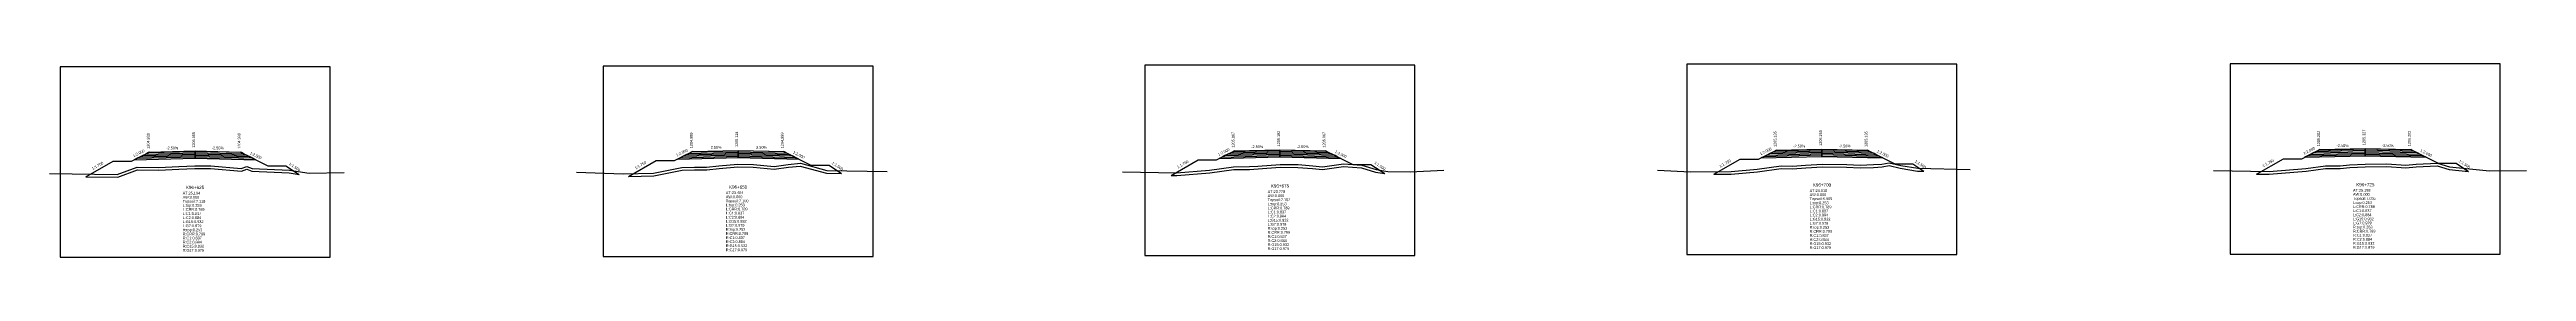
# Model space of a CAD drawing. Extents: x -7 to 78429, y 1189 to 1262.
# Drawn here: x 26645.6 to 26918.1, y 1193.3 to 1214.7 of the extents above; entities that cross this region are included whole.
import ezdxf
from ezdxf.enums import TextEntityAlignment as Align

# ---------------------------------------------------------------- set-up
doc = ezdxf.new("R2010")
doc.units = 0

msp = doc.modelspace()

# ---------------------------------------------------------------- linework, layer by layer
at = {"layer": 'A4_BORDER', "color": 7}
for points in [[(26646.783, 1193.349), (26676.483, 1193.349), (26676.483, 1214.349), (26646.783, 1214.349), (26646.783, 1193.349)], [(26706.524, 1193.395), (26736.224, 1193.395), (26736.224, 1214.395), (26706.524, 1214.395), (26706.524, 1193.395)], [(26766.131, 1193.516), (26795.831, 1193.516), (26795.831, 1214.516), (26766.131, 1214.516), (26766.131, 1193.516)], [(26825.75, 1193.63), (26855.45, 1193.63), (26855.45, 1214.63), (26825.75, 1214.63), (26825.75, 1193.63)], [(26885.52, 1193.657), (26915.22, 1193.657), (26915.22, 1214.657), (26885.52, 1214.657), (26885.52, 1193.657)]]:
    msp.add_lwpolyline(points, dxfattribs=at)
at = {"layer": 'CLEAR_GROUND', "color": 8}
for points in [[(26649.604, 1202.199), (26653.138, 1202.153), (26655.318, 1202.956), (26657.644, 1202.938), (26659.852, 1203.049), (26661.627, 1203.124), (26663.348, 1203.132), (26666.736, 1202.83), (26667.328, 1203.031), (26667.864, 1202.83), (26671.991, 1202.638), (26673.079, 1202.466)], [(26709.304, 1202.245), (26712.104, 1202.323), (26715.229, 1202.933), (26716.593, 1202.978), (26717.926, 1202.956), (26719.296, 1203.12), (26721.334, 1203.287), (26723.041, 1203.255), (26725.356, 1203.054), (26726.902, 1203.282), (26728.201, 1203.389), (26731.102, 1202.609), (26732.76, 1202.575)], [(26769.004, 1202.366), (26769.624, 1202.358), (26773.268, 1202.642), (26775.888, 1203.022), (26777.625, 1203.028), (26778.568, 1203.084), (26781.001, 1203.271), (26782.952, 1203.244), (26784.561, 1203.121), (26785.667, 1203.016), (26787.98, 1203.344), (26789.942, 1203.208), (26791.488, 1202.707), (26792.501, 1202.554)], [(26828.704, 1202.48), (26830.615, 1202.496), (26833.498, 1202.745), (26836.114, 1203.126), (26837.368, 1203.082), (26838.823, 1203.207), (26840.648, 1203.289), (26843.312, 1203.265), (26844.798, 1203.182), (26846.285, 1203.246), (26847.217, 1203.314), (26847.997, 1203.433), (26849.213, 1203.164), (26851.114, 1202.843), (26851.815, 1202.825)], [(26888.404, 1202.507), (26889.791, 1202.477), (26893.854, 1202.816), (26895.995, 1203.122), (26897.617, 1203.102), (26898.669, 1203.214), (26900.345, 1203.306), (26902.731, 1203.327), (26904.816, 1203.179), (26905.976, 1203.316), (26908.273, 1203.417), (26909.577, 1203.008), (26911.72, 1202.802)]]:
    msp.add_lwpolyline(points, dxfattribs=at)
at = {"layer": 'DESIGN_ROAD_TRIMMED', "color": 1}
for points in [[(26649.604, 1202.199), (26652.633, 1203.93), (26654.633, 1203.93), (26656.633, 1204.93), (26656.633, 1204.93), (26656.528, 1204.877), (26656.528, 1204.877), (26656.212, 1204.719), (26656.212, 1204.719), (26655.896, 1204.562), (26655.896, 1204.562), (26655.581, 1204.404), (26655.581, 1204.404), (26655.265, 1204.246), (26655.265, 1204.246), (26654.949, 1204.088), (26661.633, 1204.255), (26661.633, 1204.405), (26661.633, 1204.405), (26661.633, 1204.555), (26661.633, 1204.555), (26661.633, 1204.705), (26661.633, 1204.705), (26661.633, 1204.855), (26661.633, 1204.855), (26661.633, 1205.005), (26661.633, 1205.005), (26661.633, 1205.055), (26661.633, 1205.055), (26661.633, 1205.055), (26661.633, 1205.055), (26661.633, 1205.055), (26661.633, 1205.005), (26661.633, 1205.005), (26661.633, 1204.855), (26661.633, 1204.855), (26661.633, 1204.705), (26661.633, 1204.705), (26661.633, 1204.555), (26661.633, 1204.555), (26661.633, 1204.405), (26661.633, 1204.405), (26661.633, 1204.255), (26668.317, 1204.088), (26668.002, 1204.246), (26668.002, 1204.246), (26667.686, 1204.404), (26667.686, 1204.404), (26667.37, 1204.562), (26667.37, 1204.562), (26667.054, 1204.719), (26667.054, 1204.719), (26666.739, 1204.877), (26666.739, 1204.877), (26666.633, 1204.93), (26666.633, 1204.93), (26669.633, 1203.43), (26671.633, 1203.43), (26673.079, 1202.466)], [(26709.304, 1202.245), (26712.374, 1203.999), (26714.374, 1203.999), (26716.374, 1204.999), (26716.374, 1204.999), (26716.269, 1204.946), (26716.269, 1204.946), (26715.953, 1204.788), (26715.953, 1204.788), (26715.637, 1204.631), (26715.637, 1204.631), (26715.321, 1204.473), (26715.321, 1204.473), (26715.006, 1204.315), (26715.006, 1204.315), (26714.69, 1204.157), (26721.374, 1204.324), (26721.374, 1204.474), (26721.374, 1204.474), (26721.374, 1204.624), (26721.374, 1204.624), (26721.374, 1204.774), (26721.374, 1204.774), (26721.374, 1204.924), (26721.374, 1204.924), (26721.374, 1205.074), (26721.374, 1205.074), (26721.374, 1205.124), (26721.374, 1205.124), (26721.374, 1205.124), (26721.374, 1205.124), (26721.374, 1205.124), (26721.374, 1205.074), (26721.374, 1205.074), (26721.374, 1204.924), (26721.374, 1204.924), (26721.374, 1204.774), (26721.374, 1204.774), (26721.374, 1204.624), (26721.374, 1204.624), (26721.374, 1204.474), (26721.374, 1204.474), (26721.374, 1204.324), (26728.058, 1204.157), (26727.742, 1204.315), (26727.742, 1204.315), (26727.427, 1204.473), (26727.427, 1204.473), (26727.111, 1204.631), (26727.111, 1204.631), (26726.795, 1204.788), (26726.795, 1204.788), (26726.479, 1204.946), (26726.479, 1204.946), (26726.374, 1204.999), (26726.374, 1204.999), (26729.374, 1203.499), (26731.374, 1203.499), (26732.76, 1202.575)], [(26769.004, 1202.366), (26771.981, 1204.067), (26773.981, 1204.067), (26775.981, 1205.067), (26775.981, 1205.067), (26775.876, 1205.014), (26775.876, 1205.014), (26775.56, 1204.856), (26775.56, 1204.856), (26775.245, 1204.699), (26775.245, 1204.699), (26774.929, 1204.541), (26774.929, 1204.541), (26774.613, 1204.383), (26774.613, 1204.383), (26774.297, 1204.225), (26780.981, 1204.392), (26780.981, 1204.542), (26780.981, 1204.542), (26780.981, 1204.692), (26780.981, 1204.692), (26780.981, 1204.842), (26780.981, 1204.842), (26780.981, 1204.992), (26780.981, 1204.992), (26780.981, 1205.142), (26780.981, 1205.142), (26780.981, 1205.192), (26780.981, 1205.192), (26780.981, 1205.192), (26780.981, 1205.192), (26780.981, 1205.192), (26780.981, 1205.142), (26780.981, 1205.142), (26780.981, 1204.992), (26780.981, 1204.992), (26780.981, 1204.842), (26780.981, 1204.842), (26780.981, 1204.692), (26780.981, 1204.692), (26780.981, 1204.542), (26780.981, 1204.542), (26780.981, 1204.392), (26787.666, 1204.225), (26787.35, 1204.383), (26787.35, 1204.383), (26787.034, 1204.541), (26787.034, 1204.541), (26786.718, 1204.699), (26786.718, 1204.699), (26786.403, 1204.856), (26786.403, 1204.856), (26786.087, 1205.014), (26786.087, 1205.014), (26785.981, 1205.067), (26785.981, 1205.067), (26788.981, 1203.567), (26790.981, 1203.567), (26792.501, 1202.554)], [(26828.704, 1202.48), (26831.6, 1204.135), (26833.6, 1204.135), (26835.6, 1205.135), (26835.6, 1205.135), (26835.495, 1205.082), (26835.495, 1205.082), (26835.179, 1204.924), (26835.179, 1204.924), (26834.863, 1204.767), (26834.863, 1204.767), (26834.548, 1204.609), (26834.548, 1204.609), (26834.232, 1204.451), (26834.232, 1204.451), (26833.916, 1204.293), (26840.6, 1204.46), (26840.6, 1204.61), (26840.6, 1204.61), (26840.6, 1204.76), (26840.6, 1204.76), (26840.6, 1204.91), (26840.6, 1204.91), (26840.6, 1205.06), (26840.6, 1205.06), (26840.6, 1205.21), (26840.6, 1205.21), (26840.6, 1205.26), (26840.6, 1205.26), (26840.6, 1205.26), (26840.6, 1205.26), (26840.6, 1205.26), (26840.6, 1205.21), (26840.6, 1205.21), (26840.6, 1205.06), (26840.6, 1205.06), (26840.6, 1204.91), (26840.6, 1204.91), (26840.6, 1204.76), (26840.6, 1204.76), (26840.6, 1204.61), (26840.6, 1204.61), (26840.6, 1204.46), (26847.285, 1204.293), (26846.969, 1204.451), (26846.969, 1204.451), (26846.653, 1204.609), (26846.653, 1204.609), (26846.337, 1204.767), (26846.337, 1204.767), (26846.021, 1204.924), (26846.021, 1204.924), (26845.706, 1205.082), (26845.706, 1205.082), (26845.6, 1205.135), (26845.6, 1205.135), (26848.6, 1203.635), (26850.6, 1203.635), (26851.815, 1202.825)], [(26888.404, 1202.507), (26891.37, 1204.202), (26893.37, 1204.202), (26895.37, 1205.202), (26895.37, 1205.202), (26895.265, 1205.149), (26895.265, 1205.149), (26894.949, 1204.991), (26894.949, 1204.991), (26894.633, 1204.834), (26894.633, 1204.834), (26894.317, 1204.676), (26894.317, 1204.676), (26894.002, 1204.518), (26894.002, 1204.518), (26893.686, 1204.36), (26900.37, 1204.527), (26900.37, 1204.677), (26900.37, 1204.677), (26900.37, 1204.827), (26900.37, 1204.827), (26900.37, 1204.977), (26900.37, 1204.977), (26900.37, 1205.127), (26900.37, 1205.127), (26900.37, 1205.277), (26900.37, 1205.277), (26900.37, 1205.327), (26900.37, 1205.327), (26900.37, 1205.327), (26900.37, 1205.327), (26900.37, 1205.327), (26900.37, 1205.277), (26900.37, 1205.277), (26900.37, 1205.127), (26900.37, 1205.127), (26900.37, 1204.977), (26900.37, 1204.977), (26900.37, 1204.827), (26900.37, 1204.827), (26900.37, 1204.677), (26900.37, 1204.677), (26900.37, 1204.527), (26907.054, 1204.36), (26906.738, 1204.518), (26906.738, 1204.518), (26906.423, 1204.676), (26906.423, 1204.676), (26906.107, 1204.834), (26906.107, 1204.834), (26905.791, 1204.991), (26905.791, 1204.991), (26905.475, 1205.149), (26905.475, 1205.149), (26905.37, 1205.202), (26905.37, 1205.202), (26908.37, 1203.702), (26910.37, 1203.702), (26911.72, 1202.802)]]:
    msp.add_lwpolyline(points, dxfattribs=at)
at = {"layer": 'FINISHED_ROAD', "color": 2}
for points in [[(26652.633, 1203.93), (26654.633, 1203.93), (26656.633, 1204.93), (26656.633, 1204.93), (26661.633, 1205.055), (26666.633, 1204.93), (26666.633, 1204.93), (26669.633, 1203.43), (26671.633, 1203.43)], [(26712.374, 1203.999), (26714.374, 1203.999), (26716.374, 1204.999), (26716.374, 1204.999), (26721.374, 1205.124), (26726.374, 1204.999), (26726.374, 1204.999), (26729.374, 1203.499), (26731.374, 1203.499)], [(26771.981, 1204.067), (26773.981, 1204.067), (26775.981, 1205.067), (26775.981, 1205.067), (26780.981, 1205.192), (26785.981, 1205.067), (26785.981, 1205.067), (26788.981, 1203.567), (26790.981, 1203.567)], [(26831.6, 1204.135), (26833.6, 1204.135), (26835.6, 1205.135), (26835.6, 1205.135), (26840.6, 1205.26), (26845.6, 1205.135), (26845.6, 1205.135), (26848.6, 1203.635), (26850.6, 1203.635)], [(26891.37, 1204.202), (26893.37, 1204.202), (26895.37, 1205.202), (26895.37, 1205.202), (26900.37, 1205.327), (26905.37, 1205.202), (26905.37, 1205.202), (26908.37, 1203.702), (26910.37, 1203.702)]]:
    msp.add_lwpolyline(points, dxfattribs=at)
at = {"layer": 'LAYER_0', "color": 4}
for points in [[(26656.633, 1204.93), (26656.528, 1204.877), (26661.633, 1205.005), (26661.633, 1205.055)], [(26716.374, 1204.999), (26716.269, 1204.946), (26721.374, 1205.074), (26721.374, 1205.124)], [(26775.981, 1205.067), (26775.876, 1205.014), (26780.981, 1205.142), (26780.981, 1205.192)], [(26835.6, 1205.135), (26835.495, 1205.082), (26840.6, 1205.21), (26840.6, 1205.26)], [(26895.37, 1205.202), (26895.265, 1205.149), (26900.37, 1205.277), (26900.37, 1205.327)]]:
    msp.add_lwpolyline(points, dxfattribs=at)
at = {"layer": 'LAYER_1', "color": 4}
for points in [[(26656.528, 1204.877), (26656.212, 1204.719), (26661.633, 1204.855), (26661.633, 1205.005)], [(26716.269, 1204.946), (26715.953, 1204.788), (26721.374, 1204.924), (26721.374, 1205.074)], [(26775.876, 1205.014), (26775.56, 1204.856), (26780.981, 1204.992), (26780.981, 1205.142)], [(26835.495, 1205.082), (26835.179, 1204.924), (26840.6, 1205.06), (26840.6, 1205.21)], [(26895.265, 1205.149), (26894.949, 1204.991), (26900.37, 1205.127), (26900.37, 1205.277)]]:
    msp.add_lwpolyline(points, dxfattribs=at)
at = {"layer": 'LAYER_10', "color": 6}
for points in [[(26667.686, 1204.404), (26668.002, 1204.246), (26661.633, 1204.405), (26661.633, 1204.555)], [(26727.427, 1204.473), (26727.742, 1204.315), (26721.374, 1204.474), (26721.374, 1204.624)], [(26787.034, 1204.541), (26787.35, 1204.383), (26780.981, 1204.542), (26780.981, 1204.692)], [(26846.653, 1204.609), (26846.969, 1204.451), (26840.6, 1204.61), (26840.6, 1204.76)], [(26906.423, 1204.676), (26906.738, 1204.518), (26900.37, 1204.677), (26900.37, 1204.827)]]:
    msp.add_lwpolyline(points, dxfattribs=at)
at = {"layer": 'LAYER_11', "color": 6}
for points in [[(26668.002, 1204.246), (26668.317, 1204.088), (26661.633, 1204.255), (26661.633, 1204.405)], [(26727.742, 1204.315), (26728.058, 1204.157), (26721.374, 1204.324), (26721.374, 1204.474)], [(26787.35, 1204.383), (26787.666, 1204.225), (26780.981, 1204.392), (26780.981, 1204.542)], [(26846.969, 1204.451), (26847.285, 1204.293), (26840.6, 1204.46), (26840.6, 1204.61)], [(26906.738, 1204.518), (26907.054, 1204.36), (26900.37, 1204.527), (26900.37, 1204.677)]]:
    msp.add_lwpolyline(points, dxfattribs=at)
at = {"layer": 'LAYER_2', "color": 4}
for points in [[(26656.212, 1204.719), (26655.896, 1204.562), (26661.633, 1204.705), (26661.633, 1204.855)], [(26715.953, 1204.788), (26715.637, 1204.631), (26721.374, 1204.774), (26721.374, 1204.924)], [(26775.56, 1204.856), (26775.245, 1204.699), (26780.981, 1204.842), (26780.981, 1204.992)], [(26835.179, 1204.924), (26834.863, 1204.767), (26840.6, 1204.91), (26840.6, 1205.06)], [(26894.949, 1204.991), (26894.633, 1204.834), (26900.37, 1204.977), (26900.37, 1205.127)]]:
    msp.add_lwpolyline(points, dxfattribs=at)
at = {"layer": 'LAYER_3', "color": 4}
for points in [[(26655.896, 1204.562), (26655.581, 1204.404), (26661.633, 1204.555), (26661.633, 1204.705)], [(26715.637, 1204.631), (26715.321, 1204.473), (26721.374, 1204.624), (26721.374, 1204.774)], [(26775.245, 1204.699), (26774.929, 1204.541), (26780.981, 1204.692), (26780.981, 1204.842)], [(26834.863, 1204.767), (26834.548, 1204.609), (26840.6, 1204.76), (26840.6, 1204.91)], [(26894.633, 1204.834), (26894.317, 1204.676), (26900.37, 1204.827), (26900.37, 1204.977)]]:
    msp.add_lwpolyline(points, dxfattribs=at)
at = {"layer": 'LAYER_4', "color": 4}
for points in [[(26655.581, 1204.404), (26655.265, 1204.246), (26661.633, 1204.405), (26661.633, 1204.555)], [(26715.321, 1204.473), (26715.006, 1204.315), (26721.374, 1204.474), (26721.374, 1204.624)], [(26774.929, 1204.541), (26774.613, 1204.383), (26780.981, 1204.542), (26780.981, 1204.692)], [(26834.548, 1204.609), (26834.232, 1204.451), (26840.6, 1204.61), (26840.6, 1204.76)], [(26894.317, 1204.676), (26894.002, 1204.518), (26900.37, 1204.677), (26900.37, 1204.827)]]:
    msp.add_lwpolyline(points, dxfattribs=at)
at = {"layer": 'LAYER_5', "color": 4}
for points in [[(26655.265, 1204.246), (26654.949, 1204.088), (26661.633, 1204.255), (26661.633, 1204.405)], [(26715.006, 1204.315), (26714.69, 1204.157), (26721.374, 1204.324), (26721.374, 1204.474)], [(26774.613, 1204.383), (26774.297, 1204.225), (26780.981, 1204.392), (26780.981, 1204.542)], [(26834.232, 1204.451), (26833.916, 1204.293), (26840.6, 1204.46), (26840.6, 1204.61)], [(26894.002, 1204.518), (26893.686, 1204.36), (26900.37, 1204.527), (26900.37, 1204.677)]]:
    msp.add_lwpolyline(points, dxfattribs=at)
at = {"layer": 'LAYER_6', "color": 6}
for points in [[(26666.633, 1204.93), (26666.739, 1204.877), (26661.633, 1205.005), (26661.633, 1205.055)], [(26726.374, 1204.999), (26726.479, 1204.946), (26721.374, 1205.074), (26721.374, 1205.124)], [(26785.981, 1205.067), (26786.087, 1205.014), (26780.981, 1205.142), (26780.981, 1205.192)], [(26845.6, 1205.135), (26845.706, 1205.082), (26840.6, 1205.21), (26840.6, 1205.26)], [(26905.37, 1205.202), (26905.475, 1205.149), (26900.37, 1205.277), (26900.37, 1205.327)]]:
    msp.add_lwpolyline(points, dxfattribs=at)
at = {"layer": 'LAYER_7', "color": 6}
for points in [[(26666.739, 1204.877), (26667.054, 1204.719), (26661.633, 1204.855), (26661.633, 1205.005)], [(26726.479, 1204.946), (26726.795, 1204.788), (26721.374, 1204.924), (26721.374, 1205.074)], [(26786.087, 1205.014), (26786.403, 1204.856), (26780.981, 1204.992), (26780.981, 1205.142)], [(26845.706, 1205.082), (26846.021, 1204.924), (26840.6, 1205.06), (26840.6, 1205.21)], [(26905.475, 1205.149), (26905.791, 1204.991), (26900.37, 1205.127), (26900.37, 1205.277)]]:
    msp.add_lwpolyline(points, dxfattribs=at)
at = {"layer": 'LAYER_8', "color": 6}
for points in [[(26667.054, 1204.719), (26667.37, 1204.562), (26661.633, 1204.705), (26661.633, 1204.855)], [(26726.795, 1204.788), (26727.111, 1204.631), (26721.374, 1204.774), (26721.374, 1204.924)], [(26786.403, 1204.856), (26786.718, 1204.699), (26780.981, 1204.842), (26780.981, 1204.992)], [(26846.021, 1204.924), (26846.337, 1204.767), (26840.6, 1204.91), (26840.6, 1205.06)], [(26905.791, 1204.991), (26906.107, 1204.834), (26900.37, 1204.977), (26900.37, 1205.127)]]:
    msp.add_lwpolyline(points, dxfattribs=at)
at = {"layer": 'LAYER_9', "color": 6}
for points in [[(26667.37, 1204.562), (26667.686, 1204.404), (26661.633, 1204.555), (26661.633, 1204.705)], [(26727.111, 1204.631), (26727.427, 1204.473), (26721.374, 1204.624), (26721.374, 1204.774)], [(26786.718, 1204.699), (26787.034, 1204.541), (26780.981, 1204.692), (26780.981, 1204.842)], [(26846.337, 1204.767), (26846.653, 1204.609), (26840.6, 1204.76), (26840.6, 1204.91)], [(26906.107, 1204.834), (26906.423, 1204.676), (26900.37, 1204.827), (26900.37, 1204.977)]]:
    msp.add_lwpolyline(points, dxfattribs=at)
at = {"layer": 'NATURAL_GROUND', "color": 3}
for points in [[(26645.629, 1202.551), (26653.086, 1202.454), (26655.265, 1203.256), (26657.637, 1203.238), (26659.838, 1203.349), (26661.62, 1203.424), (26663.36, 1203.432), (26666.699, 1203.134), (26667.333, 1203.35), (26667.925, 1203.127), (26672.021, 1202.937), (26674.187, 1202.595), (26678.027, 1202.666)], [(26703.596, 1202.711), (26708.724, 1202.529), (26712.071, 1202.622), (26715.195, 1203.232), (26716.591, 1203.278), (26717.911, 1203.256), (26719.266, 1203.419), (26721.325, 1203.587), (26723.057, 1203.555), (26725.347, 1203.356), (26726.868, 1203.58), (26728.228, 1203.692), (26731.145, 1202.908), (26737.772, 1202.772)], [(26763.674, 1202.735), (26769.614, 1202.658), (26773.234, 1202.94), (26775.865, 1203.322), (26777.615, 1203.328), (26778.547, 1203.383), (26780.991, 1203.571), (26782.965, 1203.544), (26784.586, 1203.42), (26785.66, 1203.318), (26787.969, 1203.645), (26789.999, 1203.505), (26791.557, 1203), (26792.862, 1202.803), (26795.288, 1202.74), (26798.998, 1202.933)], [(26822.495, 1202.954), (26826.144, 1202.759), (26830.601, 1202.796), (26833.463, 1203.043), (26836.097, 1203.427), (26837.36, 1203.382), (26838.803, 1203.506), (26840.642, 1203.589), (26843.321, 1203.565), (26844.8, 1203.482), (26846.267, 1203.546), (26847.183, 1203.612), (26848.007, 1203.738), (26849.27, 1203.459), (26851.143, 1203.142), (26856.903, 1202.997)], [(26883.684, 1202.912), (26889.782, 1202.777), (26893.82, 1203.114), (26895.975, 1203.422), (26897.603, 1203.402), (26898.645, 1203.513), (26900.335, 1203.606), (26902.74, 1203.627), (26904.809, 1203.48), (26905.952, 1203.615), (26908.312, 1203.719), (26909.637, 1203.304), (26914.026, 1202.881), (26918.095, 1202.903)]]:
    msp.add_lwpolyline(points, dxfattribs=at)
at = {"layer": 'STRUCTURE_LEFT', "color": 4}
for points in [[(26656.633, 1204.93), (26656.528, 1204.877), (26656.528, 1204.877), (26656.212, 1204.719), (26656.212, 1204.719), (26655.896, 1204.562), (26655.896, 1204.562), (26655.581, 1204.404), (26655.581, 1204.404), (26655.265, 1204.246), (26655.265, 1204.246), (26654.949, 1204.088), (26661.633, 1204.255), (26661.633, 1204.405), (26661.633, 1204.405), (26661.633, 1204.555), (26661.633, 1204.555), (26661.633, 1204.705), (26661.633, 1204.705), (26661.633, 1204.855), (26661.633, 1204.855), (26661.633, 1205.005), (26661.633, 1205.005), (26661.633, 1205.055), (26661.633, 1205.055)], [(26716.374, 1204.999), (26716.269, 1204.946), (26716.269, 1204.946), (26715.953, 1204.788), (26715.953, 1204.788), (26715.637, 1204.631), (26715.637, 1204.631), (26715.321, 1204.473), (26715.321, 1204.473), (26715.006, 1204.315), (26715.006, 1204.315), (26714.69, 1204.157), (26721.374, 1204.324), (26721.374, 1204.474), (26721.374, 1204.474), (26721.374, 1204.624), (26721.374, 1204.624), (26721.374, 1204.774), (26721.374, 1204.774), (26721.374, 1204.924), (26721.374, 1204.924), (26721.374, 1205.074), (26721.374, 1205.074), (26721.374, 1205.124), (26721.374, 1205.124)], [(26775.981, 1205.067), (26775.876, 1205.014), (26775.876, 1205.014), (26775.56, 1204.856), (26775.56, 1204.856), (26775.245, 1204.699), (26775.245, 1204.699), (26774.929, 1204.541), (26774.929, 1204.541), (26774.613, 1204.383), (26774.613, 1204.383), (26774.297, 1204.225), (26780.981, 1204.392), (26780.981, 1204.542), (26780.981, 1204.542), (26780.981, 1204.692), (26780.981, 1204.692), (26780.981, 1204.842), (26780.981, 1204.842), (26780.981, 1204.992), (26780.981, 1204.992), (26780.981, 1205.142), (26780.981, 1205.142), (26780.981, 1205.192), (26780.981, 1205.192)], [(26835.6, 1205.135), (26835.495, 1205.082), (26835.495, 1205.082), (26835.179, 1204.924), (26835.179, 1204.924), (26834.863, 1204.767), (26834.863, 1204.767), (26834.548, 1204.609), (26834.548, 1204.609), (26834.232, 1204.451), (26834.232, 1204.451), (26833.916, 1204.293), (26840.6, 1204.46), (26840.6, 1204.61), (26840.6, 1204.61), (26840.6, 1204.76), (26840.6, 1204.76), (26840.6, 1204.91), (26840.6, 1204.91), (26840.6, 1205.06), (26840.6, 1205.06), (26840.6, 1205.21), (26840.6, 1205.21), (26840.6, 1205.26), (26840.6, 1205.26)], [(26895.37, 1205.202), (26895.265, 1205.149), (26895.265, 1205.149), (26894.949, 1204.991), (26894.949, 1204.991), (26894.633, 1204.834), (26894.633, 1204.834), (26894.317, 1204.676), (26894.317, 1204.676), (26894.002, 1204.518), (26894.002, 1204.518), (26893.686, 1204.36), (26900.37, 1204.527), (26900.37, 1204.677), (26900.37, 1204.677), (26900.37, 1204.827), (26900.37, 1204.827), (26900.37, 1204.977), (26900.37, 1204.977), (26900.37, 1205.127), (26900.37, 1205.127), (26900.37, 1205.277), (26900.37, 1205.277), (26900.37, 1205.327), (26900.37, 1205.327)]]:
    msp.add_lwpolyline(points, dxfattribs=at)
at = {"layer": 'STRUCTURE_RIGHT', "color": 6}
for points in [[(26661.633, 1205.055), (26661.633, 1205.055), (26661.633, 1205.005), (26661.633, 1205.005), (26661.633, 1204.855), (26661.633, 1204.855), (26661.633, 1204.705), (26661.633, 1204.705), (26661.633, 1204.555), (26661.633, 1204.555), (26661.633, 1204.405), (26661.633, 1204.405), (26661.633, 1204.255), (26668.317, 1204.088), (26668.002, 1204.246), (26668.002, 1204.246), (26667.686, 1204.404), (26667.686, 1204.404), (26667.37, 1204.562), (26667.37, 1204.562), (26667.054, 1204.719), (26667.054, 1204.719), (26666.739, 1204.877), (26666.739, 1204.877), (26666.633, 1204.93)], [(26721.374, 1205.124), (26721.374, 1205.124), (26721.374, 1205.074), (26721.374, 1205.074), (26721.374, 1204.924), (26721.374, 1204.924), (26721.374, 1204.774), (26721.374, 1204.774), (26721.374, 1204.624), (26721.374, 1204.624), (26721.374, 1204.474), (26721.374, 1204.474), (26721.374, 1204.324), (26728.058, 1204.157), (26727.742, 1204.315), (26727.742, 1204.315), (26727.427, 1204.473), (26727.427, 1204.473), (26727.111, 1204.631), (26727.111, 1204.631), (26726.795, 1204.788), (26726.795, 1204.788), (26726.479, 1204.946), (26726.479, 1204.946), (26726.374, 1204.999)], [(26780.981, 1205.192), (26780.981, 1205.192), (26780.981, 1205.142), (26780.981, 1205.142), (26780.981, 1204.992), (26780.981, 1204.992), (26780.981, 1204.842), (26780.981, 1204.842), (26780.981, 1204.692), (26780.981, 1204.692), (26780.981, 1204.542), (26780.981, 1204.542), (26780.981, 1204.392), (26787.666, 1204.225), (26787.35, 1204.383), (26787.35, 1204.383), (26787.034, 1204.541), (26787.034, 1204.541), (26786.718, 1204.699), (26786.718, 1204.699), (26786.403, 1204.856), (26786.403, 1204.856), (26786.087, 1205.014), (26786.087, 1205.014), (26785.981, 1205.067)], [(26840.6, 1205.26), (26840.6, 1205.26), (26840.6, 1205.21), (26840.6, 1205.21), (26840.6, 1205.06), (26840.6, 1205.06), (26840.6, 1204.91), (26840.6, 1204.91), (26840.6, 1204.76), (26840.6, 1204.76), (26840.6, 1204.61), (26840.6, 1204.61), (26840.6, 1204.46), (26847.285, 1204.293), (26846.969, 1204.451), (26846.969, 1204.451), (26846.653, 1204.609), (26846.653, 1204.609), (26846.337, 1204.767), (26846.337, 1204.767), (26846.021, 1204.924), (26846.021, 1204.924), (26845.706, 1205.082), (26845.706, 1205.082), (26845.6, 1205.135)], [(26900.37, 1205.327), (26900.37, 1205.327), (26900.37, 1205.277), (26900.37, 1205.277), (26900.37, 1205.127), (26900.37, 1205.127), (26900.37, 1204.977), (26900.37, 1204.977), (26900.37, 1204.827), (26900.37, 1204.827), (26900.37, 1204.677), (26900.37, 1204.677), (26900.37, 1204.527), (26907.054, 1204.36), (26906.738, 1204.518), (26906.738, 1204.518), (26906.423, 1204.676), (26906.423, 1204.676), (26906.107, 1204.834), (26906.107, 1204.834), (26905.791, 1204.991), (26905.791, 1204.991), (26905.475, 1205.149), (26905.475, 1205.149), (26905.37, 1205.202)]]:
    msp.add_lwpolyline(points, dxfattribs=at)

# ---------------------------------------------------------------- texts
at = {"layer": 'INFO_TEXT'}
for s, p in [('AT:25.194', (26660.283, 1200.249)), ('AW:0.000', (26660.283, 1199.799)), ('Topsoil:7.118', (26660.283, 1199.349)), ('L:top:0.253', (26660.283, 1198.899)), ('AT:23.404', (26720.024, 1200.295)), ('AW:0.000', (26720.024, 1199.845)), ('Topsoil:7.100', (26720.024, 1199.395)), ('L:top:0.253', (26720.024, 1198.945)), ('AT:23.778', (26779.631, 1200.416)), ('AW:0.000', (26779.631, 1199.966)), ('Topsoil:7.102', (26779.631, 1199.516)), ('L:top:0.253', (26779.631, 1199.066)), ('L:CRR:0.789', (26779.631, 1198.616)), ('AT:24.018', (26839.25, 1200.53)), ('AW:0.000', (26839.25, 1200.08)), ('Topsoil:6.969', (26839.25, 1199.63)), ('L:top:0.253', (26839.25, 1199.18)), ('L:CRR:0.789', (26839.25, 1198.73)), ('AT:25.198', (26899.02, 1200.557)), ('AW:0.000', (26899.02, 1200.107)), ('Topsoil:7.035', (26899.02, 1199.657)), ('L:top:0.253', (26899.02, 1199.207)), ('L:CRR:0.789', (26899.02, 1198.757)), ('L:CRR:0.789', (26660.283, 1198.449)), ('L:C1:0.837', (26660.283, 1197.999)), ('L:C2:0.884', (26660.283, 1197.549)), ('L:G15:0.932', (26660.283, 1197.099)), ('L:G7:0.979', (26660.283, 1196.649)), ('R:top:0.253', (26660.283, 1196.199)), ('L:CRR:0.789', (26720.024, 1198.495)), ('L:C1:0.837', (26720.024, 1198.045)), ('L:C2:0.884', (26720.024, 1197.595)), ('L:G15:0.932', (26720.024, 1197.145)), ('L:G7:0.979', (26720.024, 1196.695)), ('R:top:0.253', (26720.024, 1196.245)), ('L:C1:0.837', (26779.631, 1198.166)), ('L:C2:0.884', (26779.631, 1197.716)), ('L:G15:0.932', (26779.631, 1197.266)), ('L:G7:0.979', (26779.631, 1196.816)), ('R:top:0.253', (26779.631, 1196.366)), ('R:CRR:0.789', (26779.631, 1195.916)), ('L:C1:0.837', (26839.25, 1198.28)), ('L:C2:0.884', (26839.25, 1197.83)), ('L:G15:0.932', (26839.25, 1197.38)), ('L:G7:0.979', (26839.25, 1196.93)), ('R:top:0.253', (26839.25, 1196.48)), ('R:CRR:0.789', (26839.25, 1196.03)), ('L:C1:0.837', (26899.02, 1198.307)), ('L:C2:0.884', (26899.02, 1197.857)), ('L:G15:0.932', (26899.02, 1197.407)), ('L:G7:0.979', (26899.02, 1196.957)), ('R:top:0.253', (26899.02, 1196.507)), ('R:CRR:0.789', (26899.02, 1196.057)), ('R:CRR:0.789', (26660.283, 1195.749)), ('R:C1:0.837', (26660.283, 1195.299)), ('R:C2:0.884', (26660.283, 1194.849)), ('R:G15:0.932', (26660.283, 1194.399)), ('R:G17:0.979', (26660.283, 1193.949)), ('R:CRR:0.789', (26720.024, 1195.795)), ('R:C1:0.837', (26720.024, 1195.345)), ('R:C2:0.884', (26720.024, 1194.895)), ('R:G15:0.932', (26720.024, 1194.445)), ('R:G17:0.979', (26720.024, 1193.995)), ('R:C1:0.837', (26779.631, 1195.466)), ('R:C2:0.884', (26779.631, 1195.016)), ('R:G15:0.932', (26779.631, 1194.566)), ('R:G17:0.979', (26779.631, 1194.116)), ('R:C1:0.837', (26839.25, 1195.58)), ('R:C2:0.884', (26839.25, 1195.13)), ('R:G15:0.932', (26839.25, 1194.68)), ('R:G17:0.979', (26839.25, 1194.23)), ('R:C1:0.837', (26899.02, 1195.607)), ('R:C2:0.884', (26899.02, 1195.157)), ('R:G15:0.932', (26899.02, 1194.707)), ('R:G17:0.979', (26899.02, 1194.257))]:
    msp.add_text(s, height=0.3, dxfattribs=at).set_placement(p)
at = {"layer": 'LEFT_TEXT_H'}
for s, p in [('1205.067', (26775.981, 1205.427)), ('1205.135', (26835.6, 1205.495)), ('1205.202', (26895.37, 1205.562)), ('1204.930', (26656.633, 1205.29)), ('1204.999', (26716.374, 1205.359))]:
    msp.add_text(s, height=0.3, rotation=90, dxfattribs=at).set_placement(p)
at = {"layer": 'POINT_TEXT_H'}
for s, p in [('1205.055', (26661.633, 1205.415)), ('1205.124', (26721.374, 1205.484)), ('1205.192', (26780.981, 1205.552)), ('1205.260', (26840.6, 1205.62)), ('1205.327', (26900.37, 1205.687))]:
    msp.add_text(s, height=0.3, rotation=90, dxfattribs=at).set_placement(p)
at = {"layer": 'RIGHT_TEXT_H'}
for s, p in [('1205.067', (26785.981, 1205.427)), ('1205.135', (26845.6, 1205.495)), ('1205.202', (26905.37, 1205.562)), ('1204.930', (26666.633, 1205.29)), ('1204.999', (26726.374, 1205.359))]:
    msp.add_text(s, height=0.3, rotation=90, dxfattribs=at).set_placement(p)
at = {"layer": 'SLOPE_left'}
for s, rotation, p in [('1:2.000', 26.565, (26655.553, 1204.591)), ('1:2.000', 26.565, (26715.293, 1204.66)), ('1:2.000', 26.565, (26774.901, 1204.728)), ('1:2.000', 26.565, (26834.52, 1204.796)), ('1:2.000', 26.565, (26894.29, 1204.863)), ('1:1.750', 29.745, (26651.03, 1203.221)), ('1:1.750', 29.745, (26710.75, 1203.278)), ('1:1.750', 29.745, (26770.404, 1203.373)), ('1:1.750', 29.745, (26830.063, 1203.464)), ('1:1.750', 29.745, (26889.798, 1203.511))]:
    msp.add_text(s, height=0.3, rotation=rotation, dxfattribs=at).set_placement(p, align=Align.BOTTOM_CENTER)
at = {"layer": 'SLOPE_right'}
for s, rotation, p in [('1:2.000', -26.565, (26668.214, 1204.341)), ('1:2.000', -26.565, (26727.954, 1204.41)), ('1:2.000', -26.565, (26787.562, 1204.478)), ('1:2.000', -26.565, (26847.181, 1204.546)), ('1:2.000', -26.565, (26906.951, 1204.613)), ('1:1.500', -33.69, (26672.456, 1203.098)), ('1:1.500', -33.69, (26732.167, 1203.187)), ('1:1.500', -33.69, (26791.841, 1203.21)), ('1:1.500', -33.69, (26851.308, 1203.38)), ('1:1.500', -33.69, (26911.145, 1203.402))]:
    msp.add_text(s, height=0.3, rotation=rotation, dxfattribs=at).set_placement(p, align=Align.BOTTOM_CENTER)
at = {"layer": 'SLOPE_TEXT'}
for p in [(26659.133, 1205.233), (26664.133, 1205.233), (26718.874, 1205.302), (26723.874, 1205.302), (26778.481, 1205.37), (26783.481, 1205.37), (26838.1, 1205.438), (26843.1, 1205.438), (26897.87, 1205.505), (26902.87, 1205.505)]:
    msp.add_text('-2.50%', height=0.3, dxfattribs=at).set_placement(p, align=Align.CENTER)
at = {"layer": 'STATION_TITLE'}
for s, p in [('K96+625', (26661.633, 1200.849)), ('K96+650', (26721.374, 1200.895)), ('K96+675', (26780.981, 1201.016)), ('K96+700', (26840.6, 1201.13)), ('K96+725', (26900.37, 1201.157))]:
    msp.add_text(s, height=0.36, dxfattribs=at).set_placement(p, align=Align.CENTER)

doc.saveas('drawing.dxf')
